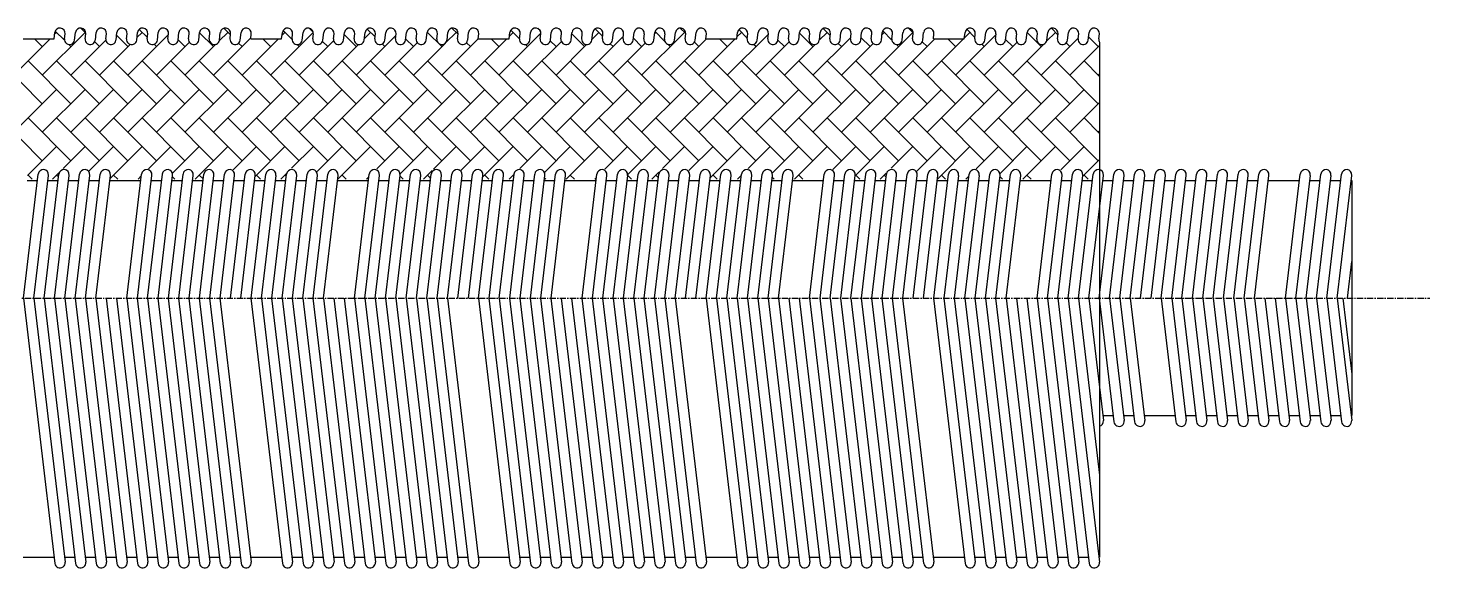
# Model space of a CAD drawing. Extents: x 3 to 1183, y 0 to 256.
# Drawn here: x 905.2 to 1183, y 148.9 to 255.9 of the extents above; entities that cross this region are included whole.
import ezdxf

# ---------------------------------------------------------------- set-up
doc = ezdxf.new("R2010")
doc.units = 0
doc.linetypes.add('CENTER', pattern=[2, 1.25, -0.25, 0.25, -0.25])
doc.layers.get('0').update_dxf_attribs({"linetype": 'CONTINUOUS'})
doc.layers.add('CENTER', color=1, linetype='CENTER')

# ---------------------------------------------------------------- blocks, each defined once
blk = doc.blocks.new('*X30')
at = {"color": 0, "linetype": 'CONTINUOUS'}
for p, q in [((916.6, 254.9), (915.61, 255.89)), ((945.27, 254.52), (943.95, 255.84)), ((961.68, 255.08), (960.89, 255.87)), ((973.92, 254.15), (972.37, 255.7)), ((990.39, 254.66), (989.17, 255.87)), ((1006.7, 255.31), (1006.22, 255.79)), ((1019.04, 254.28), (1017.57, 255.76)), ((1035.5, 254.8), (1034.41, 255.89)), ((1064.16, 254.42), (1062.77, 255.81)), ((1080.6, 254.95), (1079.66, 255.89)), ((1092.81, 254.05), (1091.22, 255.65)), ((1109.27, 254.56), (1107.99, 255.85)), ((909.52, 253.75), (902.32, 246.55)), ((907.98, 252.21), (906.44, 253.75)), ((916.47, 255.04), (907.98, 246.55)), ((910.81, 255.04), (910.42, 254.65)), ((912.39, 253.46), (910.55, 255.3)), ((920.58, 253.5), (913.64, 246.55)), ((919.29, 252.21), (918.36, 253.14)), ((924.95, 252.21), (922.7, 254.46)), ((932.98, 254.58), (924.95, 246.55)), ((927.78, 255.04), (926.74, 254)), ((928.81, 254.01), (927.19, 255.63)), ((937.14, 253.08), (930.61, 246.55)), ((936.26, 252.21), (934.89, 253.58)), ((941.92, 252.21), (939.16, 254.97)), ((949.3, 253.93), (941.92, 246.55)), ((944.75, 255.04), (943.05, 253.34)), ((947.58, 252.21), (946.88, 252.91)), ((954.78, 253.75), (947.58, 246.55)), ((953.23, 252.21), (951.69, 253.75)), ((961.69, 255.01), (953.23, 246.55)), ((956.06, 255.04), (955.5, 254.47)), ((957.47, 253.63), (955.7, 255.4)), ((965.71, 253.37), (958.89, 246.55)), ((964.55, 252.21), (963.51, 253.24)), ((970.21, 252.21), (967.81, 254.6)), ((978.05, 254.4), (970.21, 246.55)), ((973.03, 255.04), (971.82, 253.83)), ((982.3, 252.99), (975.86, 246.55)), ((981.52, 252.21), (980.01, 253.72)), ((984.35, 255.04), (984.25, 254.94)), ((987.18, 252.21), (984.28, 255.1)), ((994.38, 253.75), (987.18, 246.55)), ((990, 255.04), (987.98, 253.01)), ((992.83, 252.21), (992.06, 252.99)), ((1000.03, 253.75), (992.83, 246.55)), ((998.49, 252.21), (996.94, 253.75)), ((1006.8, 254.87), (998.49, 246.55)), ((1001.32, 255.04), (1000.58, 254.3)), ((1002.58, 253.77), (1000.86, 255.49)), ((1010.85, 253.25), (1004.15, 246.55)), ((1009.8, 252.21), (1008.65, 253.36)), ((1015.46, 252.21), (1012.93, 254.74)), ((1023.13, 254.23), (1015.46, 246.55)), ((1018.29, 255.04), (1016.9, 253.65)), ((1027.48, 252.91), (1021.12, 246.55)), ((1026.77, 252.21), (1025.13, 253.86)), ((1035.26, 255.04), (1026.77, 246.55)), ((1029.6, 255.04), (1029.33, 254.77)), ((1031.32, 253.32), (1029.42, 255.22)), ((1039.63, 253.75), (1032.43, 246.55)), ((1038.09, 252.21), (1037.22, 253.07)), ((1045.29, 253.75), (1038.09, 246.55)), ((1043.74, 252.21), (1042.2, 253.75)), ((1051.89, 254.7), (1043.74, 246.55)), ((1046.57, 255.04), (1045.66, 254.12)), ((1047.7, 253.91), (1046.04, 255.57)), ((1056, 253.15), (1049.4, 246.55)), ((1055.06, 252.21), (1053.78, 253.49)), ((1060.71, 252.21), (1058.05, 254.88)), ((1068.21, 254.05), (1060.71, 246.55)), ((1063.54, 255.04), (1061.98, 253.47)), ((1066.37, 252.21), (1065.73, 252.86)), ((1072.03, 252.21), (1070.24, 254)), ((1080.51, 255.04), (1072.03, 246.55)), ((1074.86, 255.04), (1074.41, 254.59)), ((1076.38, 253.52), (1074.56, 255.33)), ((1084.89, 253.75), (1077.69, 246.55)), ((1083.34, 252.21), (1082.38, 253.17)), ((1090.54, 253.75), (1083.34, 246.55)), ((1089, 252.21), (1087.45, 253.75)), ((1096.97, 254.52), (1089, 246.55)), ((1091.83, 255.04), (1090.74, 253.95)), ((1101.16, 253.05), (1094.66, 246.55)), ((1100.31, 252.21), (1098.9, 253.62)), ((1105.97, 252.21), (1103.16, 255.01)), ((1113.29, 253.87), (1105.97, 246.55)), ((1108.8, 255.04), (1107.02, 253.26)), ((1111.63, 252.21), (1110.91, 252.93)), ((1117.28, 252.21), (1115.36, 254.13)), ((913.64, 252.21), (913.21, 252.64)), ((925.4, 252.66), (919.29, 246.55)), ((930.61, 252.21), (930.13, 252.69)), ((942.38, 252.67), (936.26, 246.55)), ((958.89, 252.21), (958.48, 252.62)), ((970.63, 252.63), (964.55, 246.55)), ((975.86, 252.21), (975.34, 252.73)), ((987.81, 252.84), (981.52, 246.55)), ((1004.15, 252.21), (1003.72, 252.63)), ((1015.87, 252.62), (1009.8, 246.55)), ((1021.12, 252.21), (1020.54, 252.79)), ((1032.43, 252.21), (1031.96, 252.67)), ((1049.4, 252.21), (1048.95, 252.66)), ((1061.14, 252.64), (1055.06, 246.55)), ((1072.66, 252.84), (1066.37, 246.55)), ((1077.69, 252.21), (1077.26, 252.63)), ((1094.66, 252.21), (1094.17, 252.7)), ((1106.46, 252.7), (1100.31, 246.55)), ((1117.52, 252.44), (1111.63, 246.55)), ((907.98, 240.9), (899.49, 249.38)), ((913.64, 240.9), (905.15, 249.38)), ((919.29, 240.9), (910.81, 249.38)), ((924.95, 240.9), (916.47, 249.38)), ((930.61, 240.9), (922.12, 249.38)), ((936.26, 240.9), (927.78, 249.38)), ((941.92, 240.9), (933.44, 249.38)), ((947.58, 240.9), (939.09, 249.38)), ((953.23, 240.9), (944.75, 249.38)), ((958.89, 240.9), (950.41, 249.38)), ((964.55, 240.9), (956.06, 249.38)), ((970.21, 240.9), (961.72, 249.38)), ((975.86, 240.9), (967.38, 249.38)), ((981.52, 240.9), (973.03, 249.38)), ((987.18, 240.9), (978.69, 249.38)), ((992.83, 240.9), (984.35, 249.38)), ((998.49, 240.9), (990, 249.38)), ((1004.15, 240.9), (995.66, 249.38)), ((1009.8, 240.9), (1001.32, 249.38)), ((1015.46, 240.9), (1006.97, 249.38)), ((1021.12, 240.9), (1012.63, 249.38)), ((1026.77, 240.9), (1018.29, 249.38)), ((1032.43, 240.9), (1023.95, 249.38)), ((1038.09, 240.9), (1029.6, 249.38)), ((1043.74, 240.9), (1035.26, 249.38)), ((1049.4, 240.9), (1040.92, 249.38)), ((1055.06, 240.9), (1046.57, 249.38)), ((1060.71, 240.9), (1052.23, 249.38)), ((1066.37, 240.9), (1057.89, 249.38)), ((1072.03, 240.9), (1063.54, 249.38)), ((1077.69, 240.9), (1069.2, 249.38)), ((1083.34, 240.9), (1074.86, 249.38)), ((1089, 240.9), (1080.51, 249.38)), ((1094.66, 240.9), (1086.17, 249.38)), ((1100.31, 240.9), (1091.83, 249.38)), ((1105.97, 240.9), (1097.48, 249.38)), ((1111.63, 240.9), (1103.14, 249.38)), ((1117.28, 240.9), (1108.8, 249.38)), ((1117.52, 246.32), (1114.45, 249.38)), ((1117.52, 246.79), (1117.28, 246.55)), ((910.81, 243.72), (902.32, 235.24)), ((916.47, 243.72), (907.98, 235.24)), ((922.12, 243.72), (913.64, 235.24)), ((927.78, 243.72), (919.29, 235.24)), ((933.44, 243.72), (924.95, 235.24)), ((939.09, 243.72), (930.61, 235.24)), ((944.75, 243.72), (936.26, 235.24)), ((950.41, 243.72), (941.92, 235.24)), ((956.06, 243.72), (947.58, 235.24)), ((961.72, 243.72), (953.23, 235.24)), ((967.38, 243.72), (958.89, 235.24)), ((973.03, 243.72), (964.55, 235.24)), ((978.69, 243.72), (970.21, 235.24)), ((984.35, 243.72), (975.86, 235.24)), ((990, 243.72), (981.52, 235.24)), ((995.66, 243.72), (987.18, 235.24)), ((1001.32, 243.72), (992.83, 235.24)), ((1006.97, 243.72), (998.49, 235.24)), ((1012.63, 243.72), (1004.15, 235.24)), ((1018.29, 243.72), (1009.8, 235.24)), ((1023.95, 243.72), (1015.46, 235.24)), ((1029.6, 243.72), (1021.12, 235.24)), ((1035.26, 243.72), (1026.77, 235.24)), ((1040.92, 243.72), (1032.43, 235.24)), ((1046.57, 243.72), (1038.09, 235.24)), ((1052.23, 243.72), (1043.74, 235.24)), ((1057.89, 243.72), (1049.4, 235.24)), ((1063.54, 243.72), (1055.06, 235.24)), ((1069.2, 243.72), (1060.71, 235.24)), ((1074.86, 243.72), (1066.37, 235.24)), ((1080.51, 243.72), (1072.03, 235.24)), ((1086.17, 243.72), (1077.69, 235.24)), ((1091.83, 243.72), (1083.34, 235.24)), ((1097.48, 243.72), (1089, 235.24)), ((1103.14, 243.72), (1094.66, 235.24)), ((1108.8, 243.72), (1100.31, 235.24)), ((1114.45, 243.72), (1105.97, 235.24)), ((1117.52, 241.13), (1111.63, 235.24)), ((907.98, 229.58), (899.49, 238.07)), ((913.64, 229.58), (905.15, 238.07)), ((919.29, 229.58), (910.81, 238.07)), ((924.95, 229.58), (916.47, 238.07)), ((930.61, 229.58), (922.12, 238.07)), ((936.26, 229.58), (927.78, 238.07)), ((941.92, 229.58), (933.44, 238.07)), ((947.58, 229.58), (939.09, 238.07)), ((953.23, 229.58), (944.75, 238.07)), ((958.89, 229.58), (950.41, 238.07)), ((964.55, 229.58), (956.06, 238.07)), ((970.21, 229.58), (961.72, 238.07)), ((975.86, 229.58), (967.38, 238.07)), ((981.52, 229.58), (973.03, 238.07)), ((987.18, 229.58), (978.69, 238.07)), ((992.83, 229.58), (984.35, 238.07)), ((998.49, 229.58), (990, 238.07)), ((1004.15, 229.58), (995.66, 238.07)), ((1009.8, 229.58), (1001.32, 238.07)), ((1015.46, 229.58), (1006.97, 238.07)), ((1021.12, 229.58), (1012.63, 238.07)), ((1026.77, 229.58), (1018.29, 238.07)), ((1032.43, 229.58), (1023.95, 238.07)), ((1038.09, 229.58), (1029.6, 238.07)), ((1043.74, 229.58), (1035.26, 238.07)), ((1049.4, 229.58), (1040.92, 238.07)), ((1055.06, 229.58), (1046.57, 238.07)), ((1060.71, 229.58), (1052.23, 238.07)), ((1066.37, 229.58), (1057.89, 238.07)), ((1072.03, 229.58), (1063.54, 238.07)), ((1077.69, 229.58), (1069.2, 238.07)), ((1083.34, 229.58), (1074.86, 238.07)), ((1089, 229.58), (1080.51, 238.07)), ((1094.66, 229.58), (1086.17, 238.07)), ((1100.31, 229.58), (1091.83, 238.07)), ((1105.97, 229.58), (1097.48, 238.07)), ((1111.63, 229.58), (1103.14, 238.07)), ((1117.28, 229.58), (1108.8, 238.07)), ((1117.52, 235), (1114.45, 238.07)), ((1117.52, 235.47), (1117.28, 235.24)), ((910.81, 232.41), (905.07, 226.67)), ((916.47, 232.41), (912.14, 228.08)), ((922.12, 232.41), (917.28, 227.57)), ((927.78, 232.41), (921.39, 226.02)), ((933.44, 232.41), (929.05, 228.02)), ((939.09, 232.41), (933.81, 227.12)), ((944.75, 232.41), (938.29, 225.95)), ((950.41, 232.41), (945.8, 227.8)), ((956.06, 232.41), (950.15, 226.49)), ((961.72, 232.41), (957.4, 228.09)), ((967.38, 232.41), (962.43, 227.46)), ((973.03, 232.41), (966.58, 225.95)), ((978.69, 232.41), (974.26, 227.98)), ((984.35, 232.41), (978.9, 226.97)), ((990, 232.41), (985.51, 227.92)), ((995.66, 232.41), (990.97, 227.72)), ((1001.32, 232.41), (995.23, 226.32)), ((1006.97, 232.41), (1002.64, 228.08)), ((1012.63, 232.41), (1007.57, 227.35)), ((1018.29, 232.41), (1011.83, 225.95)), ((1023.95, 232.41), (1019.45, 227.92)), ((1029.6, 232.41), (1023.98, 226.79)), ((1035.26, 232.41), (1030.9, 228.05)), ((1040.92, 232.41), (1036.14, 227.63)), ((1046.57, 232.41), (1040.31, 226.14)), ((1052.23, 232.41), (1047.87, 228.05)), ((1057.89, 232.41), (1052.7, 227.22)), ((1063.54, 232.41), (1057.09, 225.95)), ((1069.2, 232.41), (1064.64, 227.85)), ((1074.86, 232.41), (1069.06, 226.62)), ((1080.51, 232.41), (1076.19, 228.09)), ((1086.17, 232.41), (1081.3, 227.53)), ((1091.83, 232.41), (1085.39, 225.97)), ((1097.48, 232.41), (1093.08, 228.01)), ((1103.14, 232.41), (1097.81, 227.08)), ((1108.8, 232.41), (1102.34, 225.95)), ((1114.45, 232.41), (1109.82, 227.78)), ((1117.52, 229.81), (1114.14, 226.44)), ((905.95, 225.95), (905.15, 226.75)), ((911.27, 227.21), (910.01, 225.95)), ((911.17, 226.39), (910.81, 226.75)), ((922.92, 225.95), (922.12, 226.75)), ((927.59, 226.57), (926.98, 225.95)), ((934.24, 225.95), (933.74, 226.45)), ((939.83, 226.02), (939.09, 226.75)), ((951.21, 225.95), (950.41, 226.75)), ((956.35, 227.04), (955.26, 225.95)), ((956.29, 226.53), (956.06, 226.75)), ((962.52, 225.95), (962.4, 226.07)), ((968.18, 225.95), (967.38, 226.75)), ((972.67, 226.39), (972.23, 225.95)), ((979.49, 225.95), (978.86, 226.58)), ((985.23, 227.64), (983.55, 225.95)), ((984.94, 226.16), (984.35, 226.75)), ((996.46, 225.95), (995.66, 226.75)), ((1001.43, 226.86), (1000.52, 225.95)), ((1001.4, 226.67), (1001.32, 226.75)), ((1007.77, 225.95), (1007.51, 226.21)), ((1013.43, 225.95), (1012.63, 226.75)), ((1017.75, 226.22), (1017.49, 225.95)), ((1024.74, 225.95), (1023.98, 226.72)), ((1030.2, 227.35), (1028.8, 225.95)), ((1030.06, 226.29), (1029.6, 226.75)), ((1041.72, 225.95), (1040.92, 226.75)), ((1046.51, 226.69), (1045.77, 225.95)), ((1053.03, 225.95), (1052.63, 226.35)), ((1058.69, 225.95), (1057.89, 226.75)), ((1062.83, 226.04), (1062.74, 225.95)), ((1070, 225.95), (1069.2, 226.75)), ((1075.26, 227.16), (1074.06, 225.95)), ((1075.18, 226.43), (1074.86, 226.75)), ((1081.31, 225.95), (1081.29, 225.98)), ((1086.97, 225.95), (1086.17, 226.75)), ((1091.59, 226.51), (1091.03, 225.95)), ((1098.28, 225.95), (1097.75, 226.49)), ((1103.94, 225.95), (1103.14, 226.75)), ((1115.25, 225.95), (1114.45, 226.75))]:
    blk.add_line(p, q, dxfattribs=at)

msp = doc.modelspace()

# ---------------------------------------------------------------- linework, layer by layer
at = {"color": 7, "linetype": 'CONTINUOUS'}
for p, q in [((904.18, 253.75), (910.31, 253.75)), ((910.31, 253.75), (910.46, 254.99)), ((912.38, 253.75), (912.5, 254.75)), ((914.39, 253.52), (914.56, 254.99)), ((916.48, 253.75), (916.6, 254.75)), ((918.49, 253.52), (918.66, 254.99)), ((920.58, 253.75), (920.7, 254.75)), ((922.59, 253.52), (922.76, 254.99)), ((924.68, 253.75), (924.8, 254.75)), ((926.69, 253.52), (926.86, 254.99)), ((928.78, 253.75), (928.9, 254.75)), ((930.79, 253.52), (930.96, 254.99)), ((932.88, 253.75), (933, 254.75)), ((934.89, 253.52), (935.06, 254.99)), ((936.98, 253.75), (937.1, 254.75)), ((938.99, 253.52), (939.16, 254.99)), ((941.08, 253.75), (941.2, 254.75)), ((943.09, 253.52), (943.26, 254.99)), ((945.18, 253.75), (945.3, 254.75)), ((947.19, 253.52), (947.36, 254.99)), ((949.28, 253.75), (949.4, 254.75)), ((949.28, 253.75), (955.41, 253.75)), ((955.41, 253.75), (955.56, 254.99)), ((957.48, 253.75), (957.6, 254.75)), ((959.49, 253.52), (959.66, 254.99)), ((961.58, 253.75), (961.7, 254.75)), ((963.59, 253.52), (963.76, 254.99)), ((965.68, 253.75), (965.8, 254.75)), ((967.69, 253.52), (967.86, 254.99)), ((969.78, 253.75), (969.9, 254.75)), ((971.79, 253.52), (971.96, 254.99)), ((973.88, 253.75), (974, 254.75)), ((975.89, 253.52), (976.06, 254.99)), ((977.98, 253.75), (978.1, 254.75)), ((979.99, 253.52), (980.16, 254.99)), ((982.08, 253.75), (982.2, 254.75)), ((984.09, 253.52), (984.26, 254.99)), ((986.18, 253.75), (986.3, 254.75)), ((988.19, 253.52), (988.36, 254.99)), ((990.28, 253.75), (990.4, 254.75)), ((992.29, 253.52), (992.46, 254.99)), ((994.38, 253.75), (994.5, 254.75)), ((994.38, 253.75), (1000.51, 253.75)), ((1000.51, 253.75), (1000.66, 254.99)), ((1002.58, 253.75), (1002.7, 254.75)), ((1004.59, 253.52), (1004.76, 254.99)), ((1006.68, 253.75), (1006.8, 254.75)), ((1008.69, 253.52), (1008.86, 254.99)), ((1010.78, 253.75), (1010.9, 254.75)), ((1012.79, 253.52), (1012.96, 254.99)), ((1014.88, 253.75), (1015, 254.75)), ((1016.89, 253.52), (1017.06, 254.99)), ((1018.98, 253.75), (1019.1, 254.75)), ((1020.99, 253.52), (1021.16, 254.99)), ((1023.08, 253.75), (1023.2, 254.75)), ((1025.09, 253.52), (1025.26, 254.99)), ((1027.18, 253.75), (1027.3, 254.75)), ((1029.19, 253.52), (1029.36, 254.99)), ((1031.28, 253.75), (1031.4, 254.75)), ((1033.29, 253.52), (1033.46, 254.99)), ((1035.38, 253.75), (1035.5, 254.75)), ((1037.39, 253.52), (1037.56, 254.99)), ((1039.48, 253.75), (1039.6, 254.75)), ((1039.48, 253.75), (1045.61, 253.75)), ((1045.61, 253.75), (1045.76, 254.99)), ((1047.68, 253.75), (1047.8, 254.75)), ((1049.69, 253.52), (1049.86, 254.99)), ((1051.78, 253.75), (1051.9, 254.75)), ((1053.79, 253.52), (1053.96, 254.99)), ((1055.88, 253.75), (1056, 254.75)), ((1057.89, 253.52), (1058.06, 254.99)), ((1059.98, 253.75), (1060.1, 254.75)), ((1061.99, 253.52), (1062.16, 254.99)), ((1064.08, 253.75), (1064.2, 254.75)), ((1066.09, 253.52), (1066.26, 254.99)), ((1068.18, 253.75), (1068.3, 254.75)), ((1070.19, 253.52), (1070.36, 254.99)), ((1072.28, 253.75), (1072.4, 254.75)), ((1074.29, 253.52), (1074.46, 254.99)), ((1076.38, 253.75), (1076.5, 254.75)), ((1078.39, 253.52), (1078.56, 254.99)), ((1080.48, 253.75), (1080.6, 254.75)), ((1082.49, 253.52), (1082.66, 254.99)), ((1084.58, 253.75), (1084.7, 254.75)), ((1084.58, 253.75), (1090.71, 253.75)), ((1090.71, 253.75), (1090.86, 254.99)), ((1092.78, 253.75), (1092.9, 254.75)), ((1094.79, 253.52), (1094.96, 254.99)), ((1096.88, 253.75), (1097, 254.75)), ((1098.89, 253.52), (1099.06, 254.99)), ((1100.98, 253.75), (1101.1, 254.75)), ((1102.99, 253.52), (1103.16, 254.99)), ((1105.08, 253.75), (1105.2, 254.75)), ((1107.09, 253.52), (1107.26, 254.99)), ((1109.18, 253.75), (1109.3, 254.75)), ((1111.19, 253.52), (1111.36, 254.99)), ((1113.28, 253.75), (1113.4, 254.75)), ((1115.29, 253.52), (1115.46, 254.99)), ((1117.38, 253.75), (1117.5, 254.75)), ((1117.52, 253.11), (1117.52, 151.03)), ((904.26, 202.39), (907.17, 226.94)), ((904.98, 225.7), (907.02, 225.7)), ((906.32, 202.39), (909.2, 226.7)), ((908.36, 202.39), (911.27, 226.94)), ((909.08, 225.7), (911.12, 225.7)), ((910.42, 202.39), (913.3, 226.7)), ((912.46, 202.39), (915.37, 226.94)), ((913.18, 225.7), (915.22, 225.7)), ((914.52, 202.39), (917.4, 226.7)), ((916.56, 202.39), (919.47, 226.94)), ((917.28, 225.7), (919.32, 225.7)), ((918.62, 202.39), (921.5, 226.7)), ((921.38, 225.7), (927.52, 225.7)), ((924.76, 202.39), (927.67, 226.94)), ((926.82, 202.39), (929.7, 226.7)), ((928.86, 202.39), (931.77, 226.94)), ((929.58, 225.7), (931.62, 225.7)), ((930.92, 202.39), (933.8, 226.7)), ((932.96, 202.39), (935.87, 226.94)), ((933.68, 225.7), (935.72, 225.7)), ((935.02, 202.39), (937.9, 226.7)), ((937.06, 202.39), (939.97, 226.94)), ((937.78, 225.7), (939.82, 225.7)), ((939.12, 202.39), (942, 226.7)), ((941.16, 202.39), (944.07, 226.94)), ((941.88, 225.7), (943.92, 225.7)), ((943.22, 202.39), (946.1, 226.7)), ((945.26, 202.39), (948.17, 226.94)), ((945.98, 225.7), (948.02, 225.7)), ((947.32, 202.39), (950.2, 226.7)), ((949.36, 202.39), (952.27, 226.94)), ((950.08, 225.7), (952.12, 225.7)), ((951.42, 202.39), (954.3, 226.7)), ((953.46, 202.39), (956.37, 226.94)), ((954.18, 225.7), (956.22, 225.7)), ((955.52, 202.39), (958.4, 226.7)), ((957.56, 202.39), (960.47, 226.94)), ((958.28, 225.7), (960.32, 225.7)), ((959.62, 202.39), (962.5, 226.7)), ((961.66, 202.39), (964.57, 226.94)), ((962.38, 225.7), (964.42, 225.7)), ((963.72, 202.39), (966.6, 226.7)), ((966.48, 225.7), (972.62, 225.7)), ((969.86, 202.39), (972.77, 226.94)), ((971.92, 202.39), (974.8, 226.7)), ((973.96, 202.39), (976.87, 226.94)), ((974.68, 225.7), (976.72, 225.7)), ((976.02, 202.39), (978.9, 226.7)), ((978.06, 202.39), (980.97, 226.94)), ((978.78, 225.7), (980.82, 225.7)), ((980.12, 202.39), (983, 226.7)), ((982.16, 202.39), (985.07, 226.94)), ((982.88, 225.7), (984.92, 225.7)), ((984.22, 202.39), (987.1, 226.7)), ((986.26, 202.39), (989.17, 226.94)), ((986.98, 225.7), (989.02, 225.7)), ((988.32, 202.39), (991.2, 226.7)), ((990.36, 202.39), (993.27, 226.94)), ((991.08, 225.7), (993.12, 225.7)), ((992.42, 202.39), (995.3, 226.7)), ((994.46, 202.39), (997.37, 226.94)), ((995.18, 225.7), (997.22, 225.7)), ((996.52, 202.39), (999.4, 226.7)), ((998.56, 202.39), (1001.47, 226.94)), ((999.28, 225.7), (1001.32, 225.7)), ((1000.62, 202.39), (1003.5, 226.7)), ((1002.66, 202.39), (1005.57, 226.94)), ((1003.38, 225.7), (1005.42, 225.7)), ((1004.72, 202.39), (1007.6, 226.7)), ((1006.76, 202.39), (1009.67, 226.94)), ((1007.48, 225.7), (1009.52, 225.7)), ((1008.82, 202.39), (1011.7, 226.7)), ((1011.58, 225.7), (1017.72, 225.7)), ((1014.96, 202.39), (1017.87, 226.94)), ((1017.02, 202.39), (1019.9, 226.7)), ((1019.06, 202.39), (1021.97, 226.94)), ((1019.78, 225.7), (1021.82, 225.7)), ((1021.12, 202.39), (1024, 226.7)), ((1023.16, 202.39), (1026.07, 226.94)), ((1023.88, 225.7), (1025.92, 225.7)), ((1025.22, 202.39), (1028.1, 226.7)), ((1027.26, 202.39), (1030.17, 226.94)), ((1027.98, 225.7), (1030.02, 225.7)), ((1029.32, 202.39), (1032.2, 226.7)), ((1031.36, 202.39), (1034.27, 226.94)), ((1032.08, 225.7), (1034.12, 225.7)), ((1033.42, 202.39), (1036.3, 226.7)), ((1035.46, 202.39), (1038.37, 226.94)), ((1036.18, 225.7), (1038.22, 225.7)), ((1037.52, 202.39), (1040.4, 226.7)), ((1039.56, 202.39), (1042.47, 226.94)), ((1040.28, 225.7), (1042.32, 225.7)), ((1041.62, 202.39), (1044.5, 226.7)), ((1043.66, 202.39), (1046.57, 226.94)), ((1044.38, 225.7), (1046.42, 225.7)), ((1045.72, 202.39), (1048.6, 226.7)), ((1047.76, 202.39), (1050.67, 226.94)), ((1048.48, 225.7), (1050.52, 225.7)), ((1049.82, 202.39), (1052.7, 226.7)), ((1051.86, 202.39), (1054.77, 226.94)), ((1052.58, 225.7), (1054.62, 225.7)), ((1053.92, 202.39), (1056.8, 226.7)), ((1056.68, 225.7), (1062.82, 225.7)), ((1060.06, 202.39), (1062.97, 226.94)), ((1062.12, 202.39), (1065, 226.7)), ((1064.16, 202.39), (1067.07, 226.94)), ((1064.88, 225.7), (1066.92, 225.7)), ((1066.22, 202.39), (1069.1, 226.7)), ((1068.26, 202.39), (1071.17, 226.94)), ((1068.98, 225.7), (1071.02, 225.7)), ((1070.32, 202.39), (1073.2, 226.7)), ((1072.36, 202.39), (1075.27, 226.94)), ((1073.08, 225.7), (1075.12, 225.7)), ((1074.42, 202.39), (1077.3, 226.7)), ((1076.46, 202.39), (1079.37, 226.94)), ((1077.18, 225.7), (1079.22, 225.7)), ((1078.52, 202.39), (1081.4, 226.7)), ((1080.56, 202.39), (1083.47, 226.94)), ((1081.28, 225.7), (1083.32, 225.7)), ((1082.62, 202.39), (1085.5, 226.7)), ((1084.66, 202.39), (1087.57, 226.94)), ((1085.38, 225.7), (1087.42, 225.7)), ((1086.72, 202.39), (1089.6, 226.7)), ((1088.76, 202.39), (1091.67, 226.94)), ((1089.48, 225.7), (1091.52, 225.7)), ((1090.82, 202.39), (1093.7, 226.7)), ((1092.86, 202.39), (1095.77, 226.94)), ((1093.58, 225.7), (1095.62, 225.7)), ((1094.92, 202.39), (1097.8, 226.7)), ((1096.96, 202.39), (1099.87, 226.94)), ((1097.68, 225.7), (1099.72, 225.7)), ((1099.02, 202.39), (1101.9, 226.7)), ((1101.78, 225.7), (1107.92, 225.7)), ((1105.16, 202.39), (1108.07, 226.94)), ((1107.22, 202.39), (1110.1, 226.7)), ((1109.26, 202.39), (1112.17, 226.94)), ((1109.98, 225.7), (1112.02, 225.7)), ((1111.32, 202.39), (1114.2, 226.7)), ((1113.36, 202.39), (1116.27, 226.94)), ((1114.08, 225.7), (1116.12, 225.7)), ((1115.42, 202.39), (1118.3, 226.7)), ((1117.46, 202.39), (1120.37, 226.94)), ((1118.18, 225.7), (1120.22, 225.7)), ((1119.52, 202.39), (1122.4, 226.7)), ((1121.56, 202.39), (1124.47, 226.94)), ((1122.28, 225.7), (1124.32, 225.7)), ((1123.62, 202.39), (1126.5, 226.7)), ((1125.66, 202.39), (1128.57, 226.94)), ((1126.38, 225.7), (1128.42, 225.7)), ((1127.72, 202.39), (1130.6, 226.7)), ((1129.76, 202.39), (1132.67, 226.94)), ((1130.48, 225.7), (1132.52, 225.7)), ((1131.82, 202.39), (1134.7, 226.7)), ((1133.86, 202.39), (1136.77, 226.94)), ((1134.58, 225.7), (1136.62, 225.7)), ((1135.92, 202.39), (1138.8, 226.7)), ((1137.96, 202.39), (1140.87, 226.94)), ((1138.68, 225.7), (1140.72, 225.7)), ((1140.02, 202.39), (1142.9, 226.7)), ((1142.06, 202.39), (1144.97, 226.94)), ((1142.78, 225.7), (1144.82, 225.7)), ((1144.12, 202.39), (1147, 226.7)), ((1146.16, 202.39), (1149.07, 226.94)), ((1146.88, 225.7), (1148.92, 225.7)), ((1148.22, 202.39), (1151.1, 226.7)), ((1150.98, 225.7), (1157.12, 225.7)), ((1154.36, 202.39), (1157.27, 226.94)), ((1156.42, 202.39), (1159.3, 226.7)), ((1158.46, 202.39), (1161.37, 226.94)), ((1159.18, 225.7), (1161.22, 225.7)), ((1160.52, 202.39), (1163.4, 226.7)), ((1162.56, 202.39), (1165.47, 226.94)), ((1163.28, 225.7), (1165.32, 225.7)), ((1164.62, 202.39), (1167.5, 226.7)), ((1167.38, 225.7), (1167.52, 225.7)), ((1167.52, 225.7), (1167.52, 179.08)), ((1166.66, 202.39), (1167.52, 209.64)), ((904.23, 202.39), (910.46, 149.8)), ((906.29, 202.39), (912.5, 150.04)), ((908.33, 202.39), (914.56, 149.8)), ((910.39, 202.39), (916.6, 150.04)), ((912.43, 202.39), (918.66, 149.8)), ((914.49, 202.39), (920.7, 150.04)), ((916.53, 202.39), (922.76, 149.8)), ((918.59, 202.39), (924.8, 150.04)), ((920.63, 202.39), (926.86, 149.8)), ((922.69, 202.39), (928.9, 150.04)), ((924.73, 202.39), (930.96, 149.8)), ((926.79, 202.39), (933, 150.04)), ((928.83, 202.39), (935.06, 149.8)), ((930.89, 202.39), (937.1, 150.04)), ((932.93, 202.39), (939.16, 149.8)), ((934.99, 202.39), (941.2, 150.04)), ((937.03, 202.39), (943.26, 149.8)), ((939.09, 202.39), (945.3, 150.04)), ((941.13, 202.39), (947.36, 149.8)), ((943.19, 202.39), (949.4, 150.04)), ((949.33, 202.39), (955.56, 149.8)), ((951.39, 202.39), (957.6, 150.04)), ((953.43, 202.39), (959.66, 149.8)), ((955.49, 202.39), (961.7, 150.04)), ((957.53, 202.39), (963.76, 149.8)), ((959.59, 202.39), (965.8, 150.04)), ((961.63, 202.39), (967.86, 149.8)), ((963.69, 202.39), (969.9, 150.04)), ((965.73, 202.39), (971.96, 149.8)), ((967.79, 202.39), (974, 150.04)), ((969.83, 202.39), (976.06, 149.8)), ((971.89, 202.39), (978.1, 150.04)), ((973.93, 202.39), (980.16, 149.8)), ((975.99, 202.39), (982.2, 150.04)), ((978.03, 202.39), (984.26, 149.8)), ((980.09, 202.39), (986.3, 150.04)), ((982.13, 202.39), (988.36, 149.8)), ((984.19, 202.39), (990.4, 150.04)), ((986.23, 202.39), (992.46, 149.8)), ((988.29, 202.39), (994.5, 150.04)), ((994.43, 202.39), (1000.66, 149.8)), ((996.49, 202.39), (1002.7, 150.04)), ((998.53, 202.39), (1004.76, 149.8)), ((1000.59, 202.39), (1006.8, 150.04)), ((1002.63, 202.39), (1008.86, 149.8)), ((1004.69, 202.39), (1010.9, 150.04)), ((1006.73, 202.39), (1012.96, 149.8)), ((1008.79, 202.39), (1015, 150.04)), ((1010.83, 202.39), (1017.06, 149.8)), ((1012.89, 202.39), (1019.1, 150.04)), ((1014.93, 202.39), (1021.16, 149.8)), ((1016.99, 202.39), (1023.2, 150.04)), ((1019.03, 202.39), (1025.26, 149.8)), ((1021.09, 202.39), (1027.3, 150.04)), ((1023.13, 202.39), (1029.36, 149.8)), ((1025.19, 202.39), (1031.4, 150.04)), ((1027.23, 202.39), (1033.46, 149.8)), ((1029.29, 202.39), (1035.5, 150.04)), ((1031.33, 202.39), (1037.56, 149.8)), ((1033.39, 202.39), (1039.6, 150.04)), ((1039.53, 202.39), (1045.76, 149.8)), ((1041.59, 202.39), (1047.8, 150.04)), ((1043.63, 202.39), (1049.86, 149.8)), ((1045.69, 202.39), (1051.9, 150.04)), ((1047.73, 202.39), (1053.96, 149.8)), ((1049.79, 202.39), (1056, 150.04)), ((1051.83, 202.39), (1058.06, 149.8)), ((1053.89, 202.39), (1060.1, 150.04)), ((1055.93, 202.39), (1062.16, 149.8)), ((1057.99, 202.39), (1064.2, 150.04)), ((1060.03, 202.39), (1066.26, 149.8)), ((1062.09, 202.39), (1068.3, 150.04)), ((1064.13, 202.39), (1070.36, 149.8)), ((1066.19, 202.39), (1072.4, 150.04)), ((1068.23, 202.39), (1074.46, 149.8)), ((1070.29, 202.39), (1076.5, 150.04)), ((1072.33, 202.39), (1078.56, 149.8)), ((1074.39, 202.39), (1080.6, 150.04)), ((1076.43, 202.39), (1082.66, 149.8)), ((1078.49, 202.39), (1084.7, 150.04)), ((1084.63, 202.39), (1090.86, 149.8)), ((1086.69, 202.39), (1092.9, 150.04)), ((1088.73, 202.39), (1094.96, 149.8)), ((1090.79, 202.39), (1097, 150.04)), ((1092.83, 202.39), (1099.06, 149.8)), ((1094.89, 202.39), (1101.1, 150.04)), ((1096.93, 202.39), (1103.16, 149.8)), ((1098.99, 202.39), (1105.2, 150.04)), ((1101.03, 202.39), (1107.26, 149.8)), ((1103.09, 202.39), (1109.3, 150.04)), ((1105.13, 202.39), (1111.36, 149.8)), ((1107.19, 202.39), (1113.4, 150.04)), ((1109.23, 202.39), (1115.46, 149.8)), ((1111.29, 202.39), (1117.5, 150.04)), ((1113.36, 202.39), (1117.52, 167.29)), ((1115.42, 202.39), (1118.3, 178.09)), ((1117.46, 202.39), (1120.37, 177.85)), ((1119.52, 202.39), (1122.4, 178.09)), ((1121.56, 202.39), (1124.47, 177.85)), ((1123.62, 202.39), (1126.5, 178.09)), ((1129.76, 202.39), (1132.67, 177.85)), ((1131.82, 202.39), (1134.7, 178.09)), ((1133.86, 202.39), (1136.77, 177.85)), ((1135.92, 202.39), (1138.8, 178.09)), ((1137.96, 202.39), (1140.87, 177.85)), ((1140.02, 202.39), (1142.9, 178.09)), ((1142.06, 202.39), (1144.97, 177.85)), ((1144.12, 202.39), (1147, 178.09)), ((1146.16, 202.39), (1149.07, 177.85)), ((1148.22, 202.39), (1151.1, 178.09)), ((1150.26, 202.39), (1153.17, 177.85)), ((1152.32, 202.39), (1155.2, 178.09)), ((1154.36, 202.39), (1157.27, 177.85)), ((1156.42, 202.39), (1159.3, 178.09)), ((1158.46, 202.39), (1161.37, 177.85)), ((1160.52, 202.39), (1163.4, 178.09)), ((1162.56, 202.39), (1165.47, 177.85)), ((1164.62, 202.39), (1167.5, 178.09)), ((1165.73, 202.39), (1167.52, 187.3)), ((1118.18, 179.08), (1120.22, 179.08)), ((1122.28, 179.08), (1124.32, 179.08)), ((1126.38, 179.08), (1132.52, 179.08)), ((1134.58, 179.08), (1136.62, 179.08)), ((1138.68, 179.08), (1140.72, 179.08)), ((1142.78, 179.08), (1144.82, 179.08)), ((1146.88, 179.08), (1148.92, 179.08)), ((1150.98, 179.08), (1153.02, 179.08)), ((1155.08, 179.08), (1157.12, 179.08)), ((1159.18, 179.08), (1161.22, 179.08)), ((1163.28, 179.08), (1165.32, 179.08)), ((1167.38, 179.08), (1167.52, 179.08)), ((904.18, 151.03), (910.31, 151.03)), ((912.38, 151.03), (914.41, 151.03)), ((916.48, 151.03), (918.51, 151.03)), ((920.58, 151.03), (922.61, 151.03)), ((924.68, 151.03), (926.71, 151.03)), ((928.78, 151.03), (930.81, 151.03)), ((932.88, 151.03), (934.91, 151.03)), ((936.98, 151.03), (939.01, 151.03)), ((941.08, 151.03), (943.11, 151.03)), ((945.18, 151.03), (947.21, 151.03)), ((949.28, 151.03), (955.41, 151.03)), ((957.48, 151.03), (959.51, 151.03)), ((961.58, 151.03), (963.61, 151.03)), ((965.68, 151.03), (967.71, 151.03)), ((969.78, 151.03), (971.81, 151.03)), ((973.88, 151.03), (975.91, 151.03)), ((977.98, 151.03), (980.01, 151.03)), ((982.08, 151.03), (984.11, 151.03)), ((986.18, 151.03), (988.21, 151.03)), ((990.28, 151.03), (992.31, 151.03)), ((994.38, 151.03), (1000.51, 151.03)), ((1002.58, 151.03), (1004.61, 151.03)), ((1006.68, 151.03), (1008.71, 151.03)), ((1010.78, 151.03), (1012.81, 151.03)), ((1014.88, 151.03), (1016.91, 151.03)), ((1018.98, 151.03), (1021.01, 151.03)), ((1023.08, 151.03), (1025.11, 151.03)), ((1027.18, 151.03), (1029.21, 151.03)), ((1031.28, 151.03), (1033.31, 151.03)), ((1035.38, 151.03), (1037.41, 151.03)), ((1039.48, 151.03), (1045.61, 151.03)), ((1047.68, 151.03), (1049.71, 151.03)), ((1051.78, 151.03), (1053.81, 151.03)), ((1055.88, 151.03), (1057.91, 151.03)), ((1059.98, 151.03), (1062.01, 151.03)), ((1064.08, 151.03), (1066.11, 151.03)), ((1068.18, 151.03), (1070.21, 151.03)), ((1072.28, 151.03), (1074.31, 151.03)), ((1076.38, 151.03), (1078.41, 151.03)), ((1080.48, 151.03), (1082.51, 151.03)), ((1084.58, 151.03), (1090.71, 151.03)), ((1092.78, 151.03), (1094.81, 151.03)), ((1096.88, 151.03), (1098.91, 151.03)), ((1100.98, 151.03), (1103.01, 151.03)), ((1105.08, 151.03), (1107.11, 151.03)), ((1109.18, 151.03), (1111.21, 151.03)), ((1113.28, 151.03), (1115.31, 151.03)), ((1117.38, 151.03), (1117.52, 151.03))]:
    msp.add_line(p, q, dxfattribs=at)
for centre, radius, start, end in [((911.48, 254.87), 1.02, 353.2425, 173.2425), ((915.58, 254.87), 1.02, 353.2425, 173.2425), ((919.68, 254.87), 1.02, 353.2425, 173.2425), ((923.78, 254.87), 1.02, 353.2425, 173.2425), ((927.88, 254.87), 1.02, 353.2425, 173.2425), ((931.98, 254.87), 1.02, 353.2425, 173.2425), ((936.08, 254.87), 1.02, 353.2425, 173.2425), ((940.18, 254.87), 1.02, 353.2425, 173.2425), ((944.28, 254.87), 1.02, 353.2425, 173.2425), ((948.38, 254.87), 1.02, 353.2425, 173.2425), ((956.58, 254.87), 1.02, 353.2425, 173.2425), ((960.68, 254.87), 1.02, 353.2425, 173.2425), ((964.78, 254.87), 1.02, 353.2425, 173.2425), ((968.88, 254.87), 1.02, 353.2425, 173.2425), ((972.98, 254.87), 1.02, 353.2425, 173.2425), ((977.08, 254.87), 1.02, 353.2425, 173.2425), ((981.18, 254.87), 1.02, 353.2425, 173.2425), ((985.28, 254.87), 1.02, 353.2425, 173.2425), ((989.38, 254.87), 1.02, 353.2425, 173.2425), ((993.48, 254.87), 1.02, 353.2425, 173.2425), ((1001.68, 254.87), 1.02, 353.2425, 173.2425), ((1005.78, 254.87), 1.02, 353.2425, 173.2425), ((1009.88, 254.87), 1.02, 353.2425, 173.2425), ((1013.98, 254.87), 1.02, 353.2425, 173.2425), ((1018.08, 254.87), 1.02, 353.2425, 173.2425), ((1022.18, 254.87), 1.02, 353.2425, 173.2425), ((1026.28, 254.87), 1.02, 353.2425, 173.2425), ((1030.38, 254.87), 1.02, 353.2425, 173.2425), ((1034.48, 254.87), 1.02, 353.2425, 173.2425), ((1038.58, 254.87), 1.02, 353.2425, 173.2425), ((1046.78, 254.87), 1.02, 353.2425, 173.2425), ((1050.88, 254.87), 1.02, 353.2425, 173.2425), ((1054.98, 254.87), 1.02, 353.2425, 173.2425), ((1059.08, 254.87), 1.02, 353.2425, 173.2425), ((1063.18, 254.87), 1.02, 353.2425, 173.2425), ((1067.28, 254.87), 1.02, 353.2425, 173.2425), ((1071.38, 254.87), 1.02, 353.2425, 173.2425), ((1075.48, 254.87), 1.02, 353.2425, 173.2425), ((1079.58, 254.87), 1.02, 353.2425, 173.2425), ((1083.68, 254.87), 1.02, 353.2425, 173.2425), ((1091.88, 254.87), 1.02, 353.2425, 173.2425), ((1095.98, 254.87), 1.02, 353.2425, 173.2425), ((1100.08, 254.87), 1.02, 353.2425, 173.2425), ((1104.18, 254.87), 1.02, 353.2425, 173.2425), ((1108.28, 254.87), 1.02, 353.2425, 173.2425), ((1112.38, 254.87), 1.02, 353.2425, 173.2425), ((1116.48, 254.87), 1.02, 353.2425, 173.2425), ((913.38, 253.63), 1.01, 173.2425, 353.2425), ((917.48, 253.63), 1.01, 173.2425, 353.2425), ((921.58, 253.63), 1.01, 173.2425, 353.2425), ((925.68, 253.63), 1.01, 173.2425, 353.2425), ((929.78, 253.63), 1.01, 173.2425, 353.2425), ((933.88, 253.63), 1.01, 173.2425, 353.2425), ((937.98, 253.63), 1.01, 173.2425, 353.2425), ((942.08, 253.63), 1.01, 173.2425, 353.2425), ((946.18, 253.63), 1.01, 173.2425, 353.2425), ((958.48, 253.63), 1.01, 173.2425, 353.2425), ((962.58, 253.63), 1.01, 173.2425, 353.2425), ((966.68, 253.63), 1.01, 173.2425, 353.2425), ((970.78, 253.63), 1.01, 173.2425, 353.2425), ((974.88, 253.63), 1.01, 173.2425, 353.2425), ((978.98, 253.63), 1.01, 173.2425, 353.2425), ((983.08, 253.63), 1.01, 173.2425, 353.2425), ((987.18, 253.63), 1.01, 173.2425, 353.2425), ((991.28, 253.63), 1.01, 173.2425, 353.2425), ((1003.58, 253.63), 1.01, 173.2425, 353.2425), ((1007.68, 253.63), 1.01, 173.2425, 353.2425), ((1011.78, 253.63), 1.01, 173.2425, 353.2425), ((1015.88, 253.63), 1.01, 173.2425, 353.2425), ((1019.98, 253.63), 1.01, 173.2425, 353.2425), ((1024.08, 253.63), 1.01, 173.2425, 353.2425), ((1028.18, 253.63), 1.01, 173.2425, 353.2425), ((1032.28, 253.63), 1.01, 173.2425, 353.2425), ((1036.38, 253.63), 1.01, 173.2425, 353.2425), ((1048.68, 253.63), 1.01, 173.2425, 353.2425), ((1052.78, 253.63), 1.01, 173.2425, 353.2425), ((1056.88, 253.63), 1.01, 173.2425, 353.2425), ((1060.98, 253.63), 1.01, 173.2425, 353.2425), ((1065.08, 253.63), 1.01, 173.2425, 353.2425), ((1069.18, 253.63), 1.01, 173.2425, 353.2425), ((1073.28, 253.63), 1.01, 173.2425, 353.2425), ((1077.38, 253.63), 1.01, 173.2425, 353.2425), ((1081.48, 253.63), 1.01, 173.2425, 353.2425), ((1093.78, 253.63), 1.01, 173.2425, 353.2425), ((1097.88, 253.63), 1.01, 173.2425, 353.2425), ((1101.98, 253.63), 1.01, 173.2425, 353.2425), ((1106.08, 253.63), 1.01, 173.2425, 353.2425), ((1110.18, 253.63), 1.01, 173.2425, 353.2425), ((1114.28, 253.63), 1.01, 173.2425, 353.2425), ((1118.38, 253.63), 1.01, 173.2425, 211.1656), ((908.18, 226.82), 1.02, 353.2425, 173.2425), ((912.28, 226.82), 1.02, 353.2425, 173.2425), ((916.38, 226.82), 1.02, 353.2425, 173.2425), ((920.48, 226.82), 1.02, 353.2425, 173.2425), ((928.68, 226.82), 1.02, 353.2425, 173.2425), ((932.78, 226.82), 1.02, 353.2425, 173.2425), ((936.88, 226.82), 1.02, 353.2425, 173.2425), ((940.98, 226.82), 1.02, 353.2425, 173.2425), ((945.08, 226.82), 1.02, 353.2425, 173.2425), ((949.18, 226.82), 1.02, 353.2425, 173.2425), ((953.28, 226.82), 1.02, 353.2425, 173.2425), ((957.38, 226.82), 1.02, 353.2425, 173.2425), ((961.48, 226.82), 1.02, 353.2425, 173.2425), ((965.58, 226.82), 1.02, 353.2425, 173.2425), ((973.78, 226.82), 1.02, 353.2425, 173.2425), ((977.88, 226.82), 1.02, 353.2425, 173.2425), ((981.98, 226.82), 1.02, 353.2425, 173.2425), ((986.08, 226.82), 1.02, 353.2425, 173.2425), ((990.18, 226.82), 1.02, 353.2425, 173.2425), ((994.28, 226.82), 1.02, 353.2425, 173.2425), ((998.38, 226.82), 1.02, 353.2425, 173.2425), ((1002.48, 226.82), 1.02, 353.2425, 173.2425), ((1006.58, 226.82), 1.02, 353.2425, 173.2425), ((1010.68, 226.82), 1.02, 353.2425, 173.2425), ((1018.88, 226.82), 1.02, 353.2425, 173.2425), ((1022.98, 226.82), 1.02, 353.2425, 173.2425), ((1027.08, 226.82), 1.02, 353.2425, 173.2425), ((1031.18, 226.82), 1.02, 353.2425, 173.2425), ((1035.28, 226.82), 1.02, 353.2425, 173.2425), ((1039.38, 226.82), 1.02, 353.2425, 173.2425), ((1043.48, 226.82), 1.02, 353.2425, 173.2425), ((1047.58, 226.82), 1.02, 353.2425, 173.2425), ((1051.68, 226.82), 1.02, 353.2425, 173.2425), ((1055.78, 226.82), 1.02, 353.2425, 173.2425), ((1063.98, 226.82), 1.02, 353.2425, 173.2425), ((1068.08, 226.82), 1.02, 353.2425, 173.2425), ((1072.18, 226.82), 1.02, 353.2425, 173.2425), ((1076.28, 226.82), 1.02, 353.2425, 173.2425), ((1080.38, 226.82), 1.02, 353.2425, 173.2425), ((1084.48, 226.82), 1.02, 353.2425, 173.2425), ((1088.58, 226.82), 1.02, 353.2425, 173.2425), ((1092.68, 226.82), 1.02, 353.2425, 173.2425), ((1096.78, 226.82), 1.02, 353.2425, 173.2425), ((1100.88, 226.82), 1.02, 353.2425, 173.2425), ((1109.08, 226.82), 1.02, 353.2425, 173.2425), ((1113.18, 226.82), 1.02, 353.2425, 173.2425), ((1117.28, 226.82), 1.02, 353.2425, 173.2425), ((1121.38, 226.82), 1.02, 353.2425, 173.2425), ((1125.48, 226.82), 1.02, 353.2425, 173.2425), ((1129.58, 226.82), 1.02, 353.2425, 173.2425), ((1133.68, 226.82), 1.02, 353.2425, 173.2425), ((1137.78, 226.82), 1.02, 353.2425, 173.2425), ((1141.88, 226.82), 1.02, 353.2425, 173.2425), ((1145.98, 226.82), 1.02, 353.2425, 173.2425), ((1150.08, 226.82), 1.02, 353.2425, 173.2425), ((1158.28, 226.82), 1.02, 353.2425, 173.2425), ((1162.38, 226.82), 1.02, 353.2425, 173.2425), ((1166.48, 226.82), 1.02, 353.2425, 173.2425), ((1117.28, 177.97), 1.02, 283.1455, 6.7575), ((1121.38, 177.97), 1.02, 186.7575, 6.7575), ((1125.48, 177.97), 1.02, 186.7575, 6.7575), ((1133.68, 177.97), 1.02, 186.7575, 6.7575), ((1137.78, 177.97), 1.02, 186.7575, 6.7575), ((1141.88, 177.97), 1.02, 186.7575, 6.7575), ((1145.98, 177.97), 1.02, 186.7575, 6.7575), ((1150.08, 177.97), 1.02, 186.7575, 6.7575), ((1154.18, 177.97), 1.02, 186.7575, 6.7575), ((1158.28, 177.97), 1.02, 186.7575, 6.7575), ((1162.38, 177.97), 1.02, 186.7575, 6.7575), ((1166.48, 177.97), 1.02, 186.7575, 6.7575), ((911.48, 149.92), 1.02, 186.7575, 6.7575), ((915.58, 149.92), 1.02, 186.7575, 6.7575), ((919.68, 149.92), 1.02, 186.7575, 6.7575), ((923.78, 149.92), 1.02, 186.7575, 6.7575), ((927.88, 149.92), 1.02, 186.7575, 6.7575), ((931.98, 149.92), 1.02, 186.7575, 6.7575), ((936.08, 149.92), 1.02, 186.7575, 6.7575), ((940.18, 149.92), 1.02, 186.7575, 6.7575), ((944.28, 149.92), 1.02, 186.7575, 6.7575), ((948.38, 149.92), 1.02, 186.7575, 6.7575), ((956.58, 149.92), 1.02, 186.7575, 6.7575), ((960.68, 149.92), 1.02, 186.7575, 6.7575), ((964.78, 149.92), 1.02, 186.7575, 6.7575), ((968.88, 149.92), 1.02, 186.7575, 6.7575), ((972.98, 149.92), 1.02, 186.7575, 6.7575), ((977.08, 149.92), 1.02, 186.7575, 6.7575), ((981.18, 149.92), 1.02, 186.7575, 6.7575), ((985.28, 149.92), 1.02, 186.7575, 6.7575), ((989.38, 149.92), 1.02, 186.7575, 6.7575), ((993.48, 149.92), 1.02, 186.7575, 6.7575), ((1001.68, 149.92), 1.02, 186.7575, 6.7575), ((1005.78, 149.92), 1.02, 186.7575, 6.7575), ((1009.88, 149.92), 1.02, 186.7575, 6.7575), ((1013.98, 149.92), 1.02, 186.7575, 6.7575), ((1018.08, 149.92), 1.02, 186.7575, 6.7575), ((1022.18, 149.92), 1.02, 186.7575, 6.7575), ((1026.28, 149.92), 1.02, 186.7575, 6.7575), ((1030.38, 149.92), 1.02, 186.7575, 6.7575), ((1034.48, 149.92), 1.02, 186.7575, 6.7575), ((1038.58, 149.92), 1.02, 186.7575, 6.7575), ((1046.78, 149.92), 1.02, 186.7575, 6.7575), ((1050.88, 149.92), 1.02, 186.7575, 6.7575), ((1054.98, 149.92), 1.02, 186.7575, 6.7575), ((1059.08, 149.92), 1.02, 186.7575, 6.7575), ((1063.18, 149.92), 1.02, 186.7575, 6.7575), ((1067.28, 149.92), 1.02, 186.7575, 6.7575), ((1071.38, 149.92), 1.02, 186.7575, 6.7575), ((1075.48, 149.92), 1.02, 186.7575, 6.7575), ((1079.58, 149.92), 1.02, 186.7575, 6.7575), ((1083.68, 149.92), 1.02, 186.7575, 6.7575), ((1091.88, 149.92), 1.02, 186.7575, 6.7575), ((1095.98, 149.92), 1.02, 186.7575, 6.7575), ((1100.08, 149.92), 1.02, 186.7575, 6.7575), ((1104.18, 149.92), 1.02, 186.7575, 6.7575), ((1108.28, 149.92), 1.02, 186.7575, 6.7575), ((1112.38, 149.92), 1.02, 186.7575, 6.7575), ((1116.48, 149.92), 1.02, 186.7575, 6.7575)]:
    msp.add_arc(centre, radius, start, end, dxfattribs=at)
at = {"layer": 'CENTER', "color": 1, "linetype": 'CENTER'}
msp.add_line((52.52, 202.39), (1183.01, 202.39), dxfattribs=at)

# ---------------------------------------------------------------- block references
at = {"color": 3, "linetype": 'CONTINUOUS'}
msp.add_blockref('*X30', (0, 0), dxfattribs=at)

doc.saveas('drawing.dxf')
